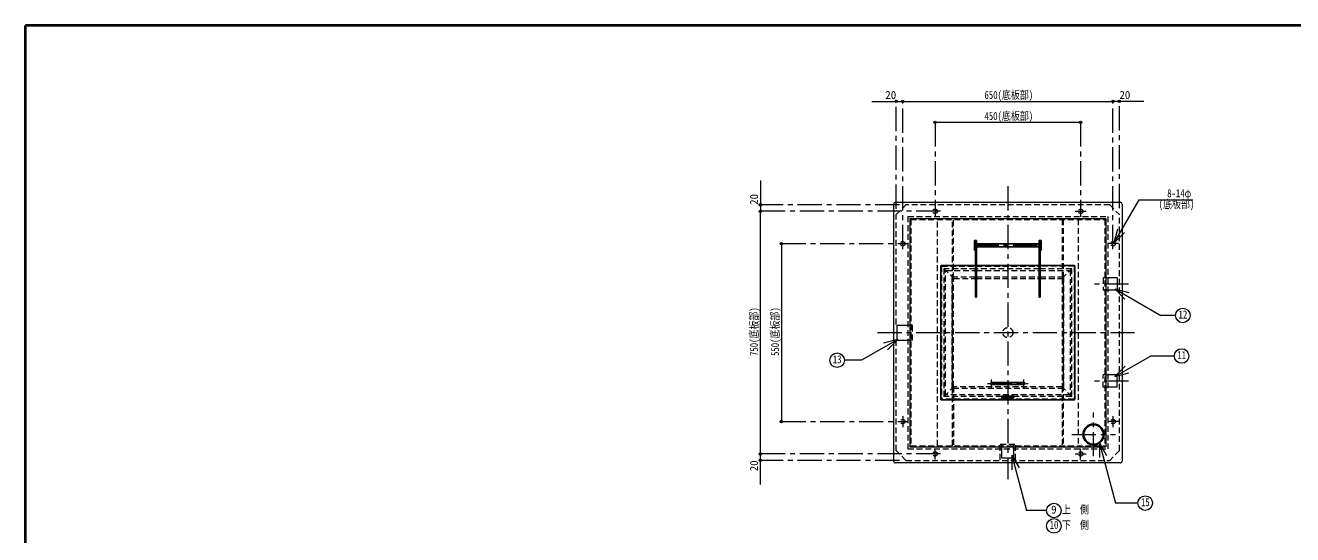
# Model space of a CAD drawing. Units: millimetres at full size, sheet at 1:15; details may follow other scales. Extents: x -3184 to 2891, y -2037 to 2178.
# Drawn here: x -3184 to 734, y 603 to 2178 of the extents above; entities that cross this region are included whole.
import ezdxf
from ezdxf.enums import TextEntityAlignment as Align

# ---------------------------------------------------------------- set-up
doc = ezdxf.new("R2010")
doc.units = ezdxf.units.MM
doc.header["$LTSCALE"] = 15
doc.header["$PDMODE"] = 32
doc.header["$PDSIZE"] = 7.5
doc.linetypes.add('CHAIN1', pattern=[8, 5, -1, 1, -1])
doc.linetypes.add('DASHED1', pattern=[1.8, 1.2, -0.6])
doc.layers.add('0-0', color=7, linetype='Continuous', lineweight=18)
doc.styles.add('ＭＳ ゴシック', font='')
doc.styles.get('ＭＳ ゴシック').set_extended_font_data('MS Gothic')

msp = doc.modelspace()

# ---------------------------------------------------------------- linework, layer by layer
at = {"layer": '0-0', "color": 1, "lineweight": 40}
for p in [(-3184.2, -2037.13), (2890.8, 2177.87)]:
    msp.add_line(p, (-3184.2, 2177.87), dxfattribs=at)
at = {"layer": '0-0', "color": 4, "lineweight": 9}
for p, q in [((-566.7, 1942.87), (-471.7, 1942.87)), ((-471.7, 1942.87), (178.3, 1942.87)), ((273.3, 1942.87), (178.3, 1942.87)), ((78.3, 1877.87), (-371.7, 1877.87)), ((-911.7, 1697.87), (-911.7, 1602.87)), ((-499.7, 1624.87), (-499.7, 830.87)), ((-493.7, 1630.87), (200.3, 1630.87)), ((206.3, 1624.87), (206.3, 830.87)), ((-911.7, 852.87), (-911.7, 1602.87)), ((-846.7, 1502.87), (-846.7, 952.87)), ((-166.09, 1030.37), (-161.7, 1030.37)), ((-131.7, 1030.37), (-127.32, 1030.37)), ((-911.7, 757.87), (-911.7, 852.87)), ((200.3, 824.87), (-493.7, 824.87))]:
    msp.add_line(p, q, dxfattribs=at)
at = {"layer": '0-0', "color": 4, "linetype": 'CHAIN1', "lineweight": 9}
for p, q in [((-491.7, 1610.87), (-491.7, 1942.87)), ((-471.7, 1485.87), (-471.7, 1942.87)), ((178.3, 1485.87), (178.3, 1942.87)), ((198.3, 1612.87), (198.3, 1942.87)), ((-371.7, 1877.87), (-371.7, 1585.87)), ((78.3, 1877.87), (78.3, 1585.87)), ((-146.7, 1680.87), (-146.7, 774.87)), ((-481.7, 1622.87), (-911.7, 1622.87)), ((-354.7, 1602.87), (-911.7, 1602.87)), ((61.3, 1602.87), (95.3, 1602.87)), ((-846.7, 1502.87), (-454.7, 1502.87)), ((-249.7, 1497.87), (-43.7, 1497.87)), ((195.3, 1502.87), (161.3, 1502.87)), ((226.3, 1377.87), (113.3, 1377.87)), ((-549.7, 1227.87), (256.3, 1227.87)), ((-209.7, 1070.37), (-83.7, 1070.37)), ((-196.7, 1057.37), (-196.7, 1083.37)), ((-96.7, 1057.37), (-96.7, 1083.37)), ((226.3, 1077.87), (113.3, 1077.87)), ((118.3, 845.37), (118.3, 980.37)), ((-846.7, 952.87), (-454.7, 952.87)), ((-471.7, 969.87), (-471.7, 935.87)), ((195.3, 952.87), (161.3, 952.87)), ((178.3, 969.87), (178.3, 935.87)), ((50.8, 912.87), (185.8, 912.87)), ((-371.7, 835.87), (-371.7, 869.87)), ((78.3, 835.87), (78.3, 869.87)), ((-354.7, 852.87), (-911.7, 852.87)), ((-481.7, 832.87), (-911.7, 832.87)), ((61.3, 852.87), (95.3, 852.87))]:
    msp.add_line(p, q, dxfattribs=at)
at = {"layer": '0-0', "color": 4, "linetype": 'DASHED1', "lineweight": 9}
for p, q in [((-491.7, 1592.87), (-461.7, 1622.87)), ((168.3, 1622.87), (-461.7, 1622.87)), ((168.3, 1622.87), (198.3, 1592.87)), ((-491.7, 1253.37), (-491.7, 1592.87)), ((-446.7, 1577.87), (153.3, 1577.87)), ((-364.2, 877.87), (-364.2, 1577.87)), ((-318.2, 877.87), (-318.2, 1577.87)), ((-314.2, 1395.37), (-314.2, 1577.87)), ((20.8, 1577.87), (20.8, 1395.37)), ((24.8, 1577.87), (24.8, 877.87)), ((70.8, 1577.87), (70.8, 877.87)), ((153.3, 1577.87), (153.3, 877.87)), ((198.3, 862.87), (198.3, 1592.87)), ((-339.2, 1420.37), (-246.7, 1420.37)), ((-339.2, 1035.37), (-339.2, 1420.37)), ((-243.7, 1420.37), (-49.7, 1420.37)), ((-46.7, 1420.37), (45.8, 1420.37)), ((45.8, 1420.37), (45.8, 1035.37)), ((-319.2, 1400.37), (-246.7, 1400.37)), ((-319.2, 1055.37), (-319.2, 1400.37)), ((-243.7, 1400.37), (-49.7, 1400.37)), ((148.3, 1396.87), (148.3, 1358.87)), ((156.3, 1396.87), (148.3, 1396.87)), ((156.3, 1358.87), (148.3, 1358.87)), ((-491.7, 862.87), (-491.7, 1204.37)), ((-441.7, 1204.37), (-449.7, 1204.37)), ((-314.2, 1060.37), (-314.2, 877.87)), ((20.8, 1060.37), (20.8, 877.87)), ((156.3, 1096.87), (148.3, 1096.87)), ((148.3, 1058.87), (148.3, 1096.87)), ((156.3, 1058.87), (148.3, 1058.87)), ((45.8, 1035.37), (-339.2, 1035.37)), ((25.8, 1055.37), (-319.2, 1055.37)), ((-461.7, 832.87), (-491.7, 862.87)), ((-165.7, 874.87), (-165.7, 882.87)), ((-127.7, 874.87), (-127.7, 882.87)), ((-123.2, 834.87), (-123.2, 882.87)), ((198.3, 862.87), (168.3, 832.87)), ((-461.7, 832.87), (168.3, 832.87))]:
    msp.add_line(p, q, dxfattribs=at)
at = {"layer": '0-0'}
for p, q in [((182.27, 1505.65), (259.2, 1638.89)), ((259.2, 1638.89), (424.78, 1638.89)), ((-449.7, 1580.87), (-449.7, 874.87)), ((182.27, 1505.65), (193.91, 1549.11)), ((182.27, 1505.65), (214.09, 1537.47)), ((191.3, 1396.87), (156.3, 1396.87)), ((191.3, 1396.87), (191.3, 1358.87)), ((191.3, 1358.87), (156.3, 1358.87)), ((183.7, 1363.45), (215.52, 1331.63)), ((183.7, 1363.45), (227.17, 1351.8)), ((183.7, 1363.45), (326.75, 1280.86)), ((371.84, 1280.86), (326.75, 1280.86)), ((-489.7, 1251.37), (-489.7, 1204.37)), ((-489.7, 1251.37), (-449.7, 1251.37)), ((-487.16, 1206.75), (-598.66, 1142.38)), ((-487.16, 1206.75), (-530.62, 1195.11)), ((-487.16, 1206.75), (-518.98, 1174.93)), ((-489.7, 1204.37), (-449.7, 1204.37)), ((-598.66, 1142.38), (-652.11, 1142.38)), ((184.33, 1091.96), (294.33, 1155.47)), ((368.1, 1155.47), (294.33, 1155.47)), ((184.33, 1091.96), (216.15, 1123.78)), ((184.33, 1091.96), (227.8, 1103.61)), ((191.3, 1096.87), (156.3, 1096.87)), ((191.3, 1058.87), (156.3, 1058.87)), ((191.3, 1058.87), (191.3, 1096.87)), ((-163.2, 1032.12), (-130.2, 1032.12)), ((-163.2, 1025.62), (-130.2, 1025.62)), ((-449.7, 874.87), (156.3, 874.87)), ((-165.7, 839.87), (-165.7, 874.87)), ((-127.7, 839.87), (-127.7, 874.87)), ((136.26, 887), (136.26, 842)), ((136.26, 887), (186.19, 700.64)), ((136.26, 887), (158.76, 848.03)), ((-127.7, 839.87), (-165.7, 839.87)), ((-134.54, 848.52), (-134.54, 803.52)), ((-134.54, 848.52), (-112.04, 809.55)), ((-134.54, 848.52), (-88.8, 677.83)), ((-26.86, 677.83), (-88.8, 677.83)), ((255.63, 700.64), (186.19, 700.64))]:
    msp.add_line(p, q, dxfattribs=at)
at = {"layer": '0-0', "color": 5, "lineweight": 25}
for p, q in [((-243.7, 1512.87), (-249.7, 1512.87)), ((-246.7, 1337.87), (-246.7, 1512.87)), ((-243.7, 1337.87), (-243.7, 1512.87)), ((-49.7, 1502.37), (-243.7, 1502.37)), ((-49.7, 1493.37), (-243.7, 1493.37)), ((-46.7, 1337.87), (-46.7, 1512.87)), ((-354.2, 1433.37), (-354.2, 1022.37)), ((-352.2, 1435.37), (-246.7, 1435.37)), ((-243.7, 1435.37), (-49.7, 1435.37)), ((58.8, 1435.37), (-46.7, 1435.37)), ((60.8, 1433.37), (60.8, 1022.37)), ((-243.7, 1377.87), (-246.7, 1377.87)), ((-49.7, 1377.87), (-46.7, 1377.87)), ((-243.7, 1337.87), (-246.7, 1337.87)), ((-49.7, 1337.87), (-46.7, 1337.87)), ((-196.7, 1073.37), (-96.7, 1073.37)), ((-196.7, 1067.37), (-96.7, 1067.37)), ((58.8, 1020.37), (-352.2, 1020.37)), ((-131.7, 1027.37), (-161.7, 1027.37)), ((-131.7, 1030.37), (-131.7, 1027.37))]:
    msp.add_line(p, q, dxfattribs=at)
at = {"layer": '0-0', "linetype": 'DASHED1'}
for p, q in [((-249.7, 1502.37), (-243.7, 1502.37)), ((-249.7, 1493.37), (-243.7, 1493.37)), ((-49.7, 1502.37), (-43.7, 1502.37)), ((-49.7, 1493.37), (-43.7, 1493.37)), ((-352.2, 1432.37), (-352.2, 1023.37)), ((-351.2, 1433.37), (-246.7, 1433.37)), ((-344.2, 1425.37), (-314.2, 1395.37)), ((-344.2, 1425.37), (-344.2, 1030.37)), ((-246.7, 1425.37), (-344.2, 1425.37)), ((-243.7, 1433.37), (-49.7, 1433.37)), ((-49.7, 1425.37), (-243.7, 1425.37)), ((57.8, 1433.37), (-46.7, 1433.37)), ((50.8, 1425.37), (-46.7, 1425.37)), ((20.8, 1395.37), (50.8, 1425.37)), ((50.8, 1030.37), (50.8, 1425.37)), ((58.8, 1432.37), (58.8, 1023.37)), ((-243.7, 1395.37), (-49.7, 1395.37)), ((-344.2, 1030.37), (-314.2, 1060.37)), ((20.8, 1060.37), (-314.2, 1060.37)), ((50.8, 1030.37), (20.8, 1060.37)), ((57.8, 1022.37), (-351.2, 1022.37)), ((-166.09, 1030.37), (-344.2, 1030.37)), ((-152.7, 1027.37), (-152.7, 1030.37)), ((-140.7, 1027.37), (-140.7, 1030.37)), ((50.8, 1030.37), (-127.32, 1030.37))]:
    msp.add_line(p, q, dxfattribs=at)
at = {"layer": '0-0', "color": 4, "linetype": 'DASHED1', "lineweight": 9}
for points in [[(-455.7, 1586.87), (162.3, 1586.87), (162.3, 868.87)], [(-455.7, 1586.87), (-455.7, 868.87), (162.3, 868.87)], [(-446.7, 1577.87), (-446.7, 877.87), (153.3, 877.87)], [(-46.7, 1400.37), (25.8, 1400.37), (25.8, 1055.37)], [(-441.7, 1204.37), (-441.7, 1251.37), (-449.7, 1251.37)], [(-170.2, 834.87), (-170.2, 882.87), (-123.2, 882.87)]]:
    msp.add_lwpolyline(points, dxfattribs=at)
at = {"layer": '0-0'}
msp.add_lwpolyline([(-449.7, 1580.87), (156.3, 1580.87), (156.3, 874.87)], dxfattribs=at)
at = {"layer": '0-0', "color": 5, "lineweight": 25}
for points in [[(-246.7, 1482.87), (-249.7, 1482.87), (-249.7, 1512.87)], [(-49.7, 1337.87), (-49.7, 1512.87), (-43.7, 1512.87)], [(-46.7, 1482.87), (-43.7, 1482.87), (-43.7, 1512.87)], [(-131.7, 1030.37), (-161.7, 1030.37), (-161.7, 1027.37)]]:
    msp.add_lwpolyline(points, dxfattribs=at)
at = {"layer": '0-0', "linetype": 'DASHED1'}
for points in [[(-314.2, 1060.37), (-314.2, 1395.37), (-246.7, 1395.37)], [(-46.7, 1395.37), (20.8, 1395.37), (20.8, 1060.37)]]:
    msp.add_lwpolyline(points, dxfattribs=at)
at = {"layer": '0-0', "color": 4, "linetype": 'DASHED1', "lineweight": 9}
for centre, radius in [((-371.7, 1602.87), 7), ((78.3, 1602.87), 7), ((-471.7, 1502.87), 7), ((178.3, 1502.87), 7), ((-146.7, 1227.87), 15.5), ((-471.7, 952.87), 7), ((178.3, 952.87), 7), ((-371.7, 852.87), 7), ((78.3, 852.87), 7)]:
    msp.add_circle(centre, radius, dxfattribs=at)
at = {"layer": '0-0'}
for centre in [(394.34, 1280.86), (390.6, 1155.47), (-674.61, 1142.38), (278.13, 700.64), (-4.36, 677.83), (-4.36, 630.33)]:
    msp.add_circle(centre, 22.5, dxfattribs=at)
at = {"layer": '0-0', "color": 5, "lineweight": 25}
for radius in [32.5, 30.25]:
    msp.add_circle((118.3, 912.87), radius, dxfattribs=at)
at = {"layer": '0-0', "color": 4, "lineweight": 9}
for centre, start, end in [((-493.7, 1624.87), 90, 180), ((200.3, 1624.87), 0, 90), ((-493.7, 830.87), 180, 270), ((200.3, 830.87), 270, 0)]:
    msp.add_arc(centre, 6, start, end, dxfattribs=at)
at = {"layer": '0-0', "color": 5, "lineweight": 25}
for centre, radius, start, end in [((-352.2, 1433.37), 2, 90, 180), ((58.8, 1433.37), 2, 0, 90), ((-196.7, 1070.37), 3, 90, 270), ((-96.7, 1070.37), 3, 270, 90), ((-352.2, 1022.37), 2, 180, 270), ((58.8, 1022.37), 2, 270, 0)]:
    msp.add_arc(centre, radius, start, end, dxfattribs=at)
at = {"layer": '0-0', "linetype": 'DASHED1'}
for centre, radius, start, end in [((-351.2, 1432.37), 1, 90, 180), ((57.8, 1432.37), 1, 0, 90), ((-196.7, 1070.37), 3, 270, 90), ((-96.7, 1070.37), 3, 90, 270), ((-351.2, 1023.37), 1, 180, 270), ((57.8, 1023.37), 1, 270, 0)]:
    msp.add_arc(centre, radius, start, end, dxfattribs=at)
at = {"layer": '0-0'}
for centre, start, end in [((-163.2, 1028.87), 90, 270), ((-130.2, 1028.87), 270, 90)]:
    msp.add_arc(centre, 3.25, start, end, dxfattribs=at)
at = {"layer": '0-0', "color": 1}
for p in [(-491.7, 1942.87), (-471.7, 1942.87), (178.3, 1942.87), (198.3, 1942.87), (-371.7, 1877.87), (78.3, 1877.87), (-911.7, 1622.87), (-911.7, 1602.87), (-846.7, 1502.87), (-846.7, 952.87), (-911.7, 852.87), (-911.7, 832.87)]:
    msp.add_point(p, dxfattribs=at)

# ---------------------------------------------------------------- texts
at = {"layer": '0-0', "style": 'ＭＳ ゴシック'}
for s, p in [('20', (-525.45, 1942.87)), ('20', (198.3, 1942.87)), ('9', (-12.79, 660.95))]:
    msp.add_text(s, height=24.74, dxfattribs=at).set_placement(p, align=Align.BOTTOM_LEFT)
at = {"layer": '0-0', "style": 'ＭＳ ゴシック', "width": 0.8}
for s, p in [('650(底板部)', (-218.89, 1942.87)), ('450(底板部)', (-218.89, 1877.87)), ('8-14φ', (346.03, 1638.89)), ('(底板部)', (319.78, 1605.14)), ('12', (381.22, 1263.99)), ('13', (-687.74, 1125.5)), ('11', (377.47, 1138.59)), ('15', (265, 683.77)), ('上\u3000側', (20.64, 660.95)), ('10', (-17.48, 613.45)), ('下\u3000側', (20.64, 613.45))]:
    msp.add_text(s, height=24.74, dxfattribs=at).set_placement(p, align=Align.BOTTOM_LEFT)
at = {"layer": '0-0', "style": 'ＭＳ ゴシック'}
for p in [(-911.7, 1622.87), (-911.7, 799.12)]:
    msp.add_text('20', height=24.74, rotation=90, dxfattribs=at).set_placement(p, align=Align.BOTTOM_LEFT)
at = {"layer": '0-0', "style": 'ＭＳ ゴシック', "width": 0.8}
for s, p in [('750(底板部)', (-911.7, 1155.68)), ('550(底板部)', (-846.7, 1155.68))]:
    msp.add_text(s, height=24.74, rotation=90, dxfattribs=at).set_placement(p, align=Align.BOTTOM_LEFT)

doc.saveas('drawing.dxf')
